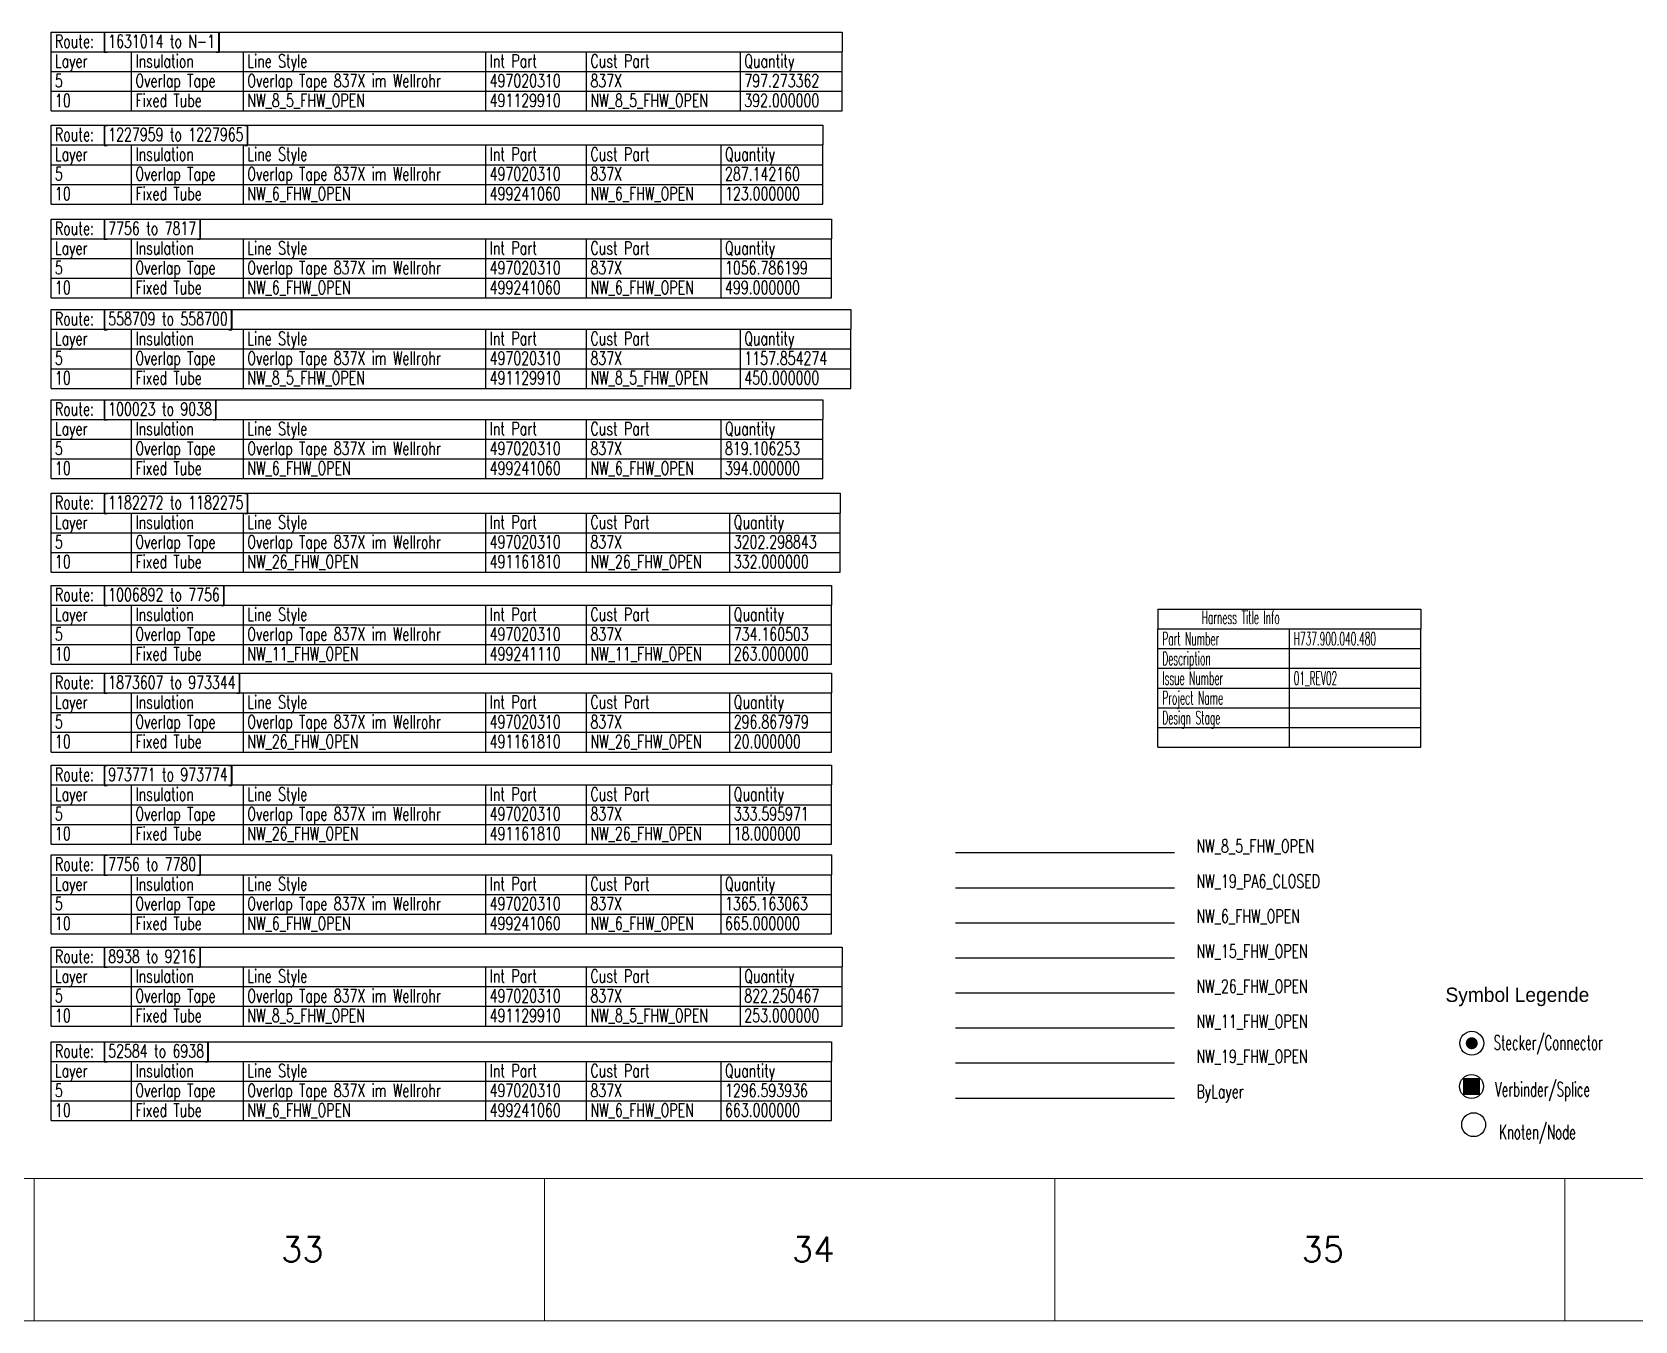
# Model space of a CAD drawing. Header units: millimetres. Extents: x -1 to 4489, y 0 to 1364.
# Drawn here: x 3757.2 to 4122.9, y -0.1 to 294.1 of the extents above; entities that cross this region are included whole.
import ezdxf

# ---------------------------------------------------------------- set-up
doc = ezdxf.new("R2010")
doc.units = ezdxf.units.MM
doc.layers.add('Drawingheader + Standards', color=7, linetype='Continuous')
doc.styles.add('DEFAULT', font='simplex.shx', dxfattribs={"bigfont": 'bigfont'})
doc.styles.add('HS-COMP-DESCRIPTION', font='ROMANS.SHX', dxfattribs={"width": 0.6, "height": 5})
doc.styles.add('HS-INSULATION-LEGEND', font='ROMANS.SHX', dxfattribs={"width": 0.7, "height": 3})
doc.styles.add('HS-TABLE-INSULATION', font='ROMANS.SHX', dxfattribs={"width": 0.7, "height": 3})
doc.styles.add('HS-TABLE-INTERNAL', font='ROMANS.SHX', dxfattribs={"width": 0.5, "height": 3})
doc.linetypes.add('NW_11_FHW_OPEN', pattern='A,0.0001,["=",Standard,S=0.4,R=0,X=0,Y=-0.2],-0.0001,["[]",Standard,S=0.3,R=0,X=-0.05,Y=-0.15],-0.2', length=0.2002)
doc.linetypes.add('NW_15_FHW_OPEN', pattern='A,0.0001,["=",Standard,S=0.4,R=0,X=0,Y=-0.2],-0.0001,["[]",Standard,S=0.3,R=0,X=-0.05,Y=-0.15],-0.2', length=0.2002)
doc.linetypes.add('NW_19_FHW_OPEN', pattern='A,0.0001,["=",Standard,S=0.4,R=0,X=0,Y=-0.2],-0.0001,["[]",Standard,S=0.3,R=0,X=-0.05,Y=-0.15],-0.2', length=0.2002)
doc.linetypes.add('NW_19_PA6_CLOSED', pattern='A,0.0001,["=",Standard,S=0.4,R=0,X=0,Y=-0.2],-0.0001,["[]",Standard,S=0.3,R=0,X=-0.05,Y=-0.15],-0.2', length=0.2002)
doc.linetypes.add('NW_26_FHW_OPEN', pattern='A,0.0001,["=",Standard,S=0.4,R=0,X=0,Y=-0.2],-0.0001,["[]",Standard,S=0.3,R=0,X=-0.05,Y=-0.15],-0.2', length=0.2002)
doc.linetypes.add('NW_6_FHW_OPEN', pattern='A,0.0001,["=",Standard,S=0.4,R=0,X=0,Y=-0.2],-0.0001,["[]",Standard,S=0.3,R=0,X=-0.05,Y=-0.15],-0.2', length=0.2002)
doc.linetypes.add('NW_8_5_FHW_OPEN', pattern='A,0.0001,["=",Standard,S=0.4,R=0,X=0,Y=-0.2],-0.0001,["[]",Standard,S=0.3,R=0,X=-0.05,Y=-0.15],-0.2', length=0.2002)

# ---------------------------------------------------------------- blocks, each defined once
blk = doc.blocks.new('A$C689578E4')
at = {"color": 7, "linetype": 'Continuous'}
for points in [[(4.88, 21.09, 1.25, 1.25, 1), (6.13, 21.09, 1.25, 1.25, 1)], [(4.56, 11.15, 1.77, 1.77, 0), (6.33, 11.15, 1.77, 1.77, 0), (6.33, 12.92, 1.77, 1.77, 0), (4.56, 12.92, 1.77, 1.77, 0)], [(4.56, 12.92, 1.77, 1.77, 0), (6.33, 12.92, 1.77, 1.77, 0), (6.33, 11.15, 1.77, 1.77, 0), (4.56, 11.15, 1.77, 1.77, 0)]]:
    blk.add_lwpolyline(points, format="xyseb", close=True, dxfattribs=at)
for centre in [(5.5, 21.09), (5.45, 12.04), (5.9, 4.04)]:
    blk.add_circle(centre, 2.5, dxfattribs=at)
at = {"color": 42, "linetype": 'Continuous', "style": 'HS-COMP-DESCRIPTION', "width": 0.6}
for s, p in [('Stecker/Connector', (10.08, 19.73)), ('Verbinder/Splice', (10.37, 9.93)), ('Knoten/Node', (11.23, 1))]:
    blk.add_text(s, height=3, dxfattribs=at).set_placement(p)
at = {"insert": (0, 32.74), "char_height": 3, "width": 67.2151, "attachment_point": 1}
blk.add_mtext('{\\C1;Symbol Legende}', dxfattribs=at)
blk = doc.blocks.new('Rahmen')
at = {"layer": 'Drawingheader + Standards', "color": 0, "linetype": 'Continuous', "lineweight": 0}
for p, q in [((-7353.97, -586.95), (-2930.18, -586.95)), ((-3628.68, -586.95), (-3628.68, -619.37)), ((-3512.26, -586.95), (-3512.26, -619.37)), ((-3395.84, -586.95), (-3395.84, -619.37)), ((-3279.43, -586.95), (-3279.43, -619.37)), ((-7386.39, -619.37), (-2897.74, -619.43))]:
    blk.add_line(p, q, dxfattribs=at)
at = {"layer": 'Drawingheader + Standards', "color": 0, "linetype": 'Continuous', "lineweight": 0, "style": 'DEFAULT'}
for s, p in [('33', (-3572.36, -605.93)), ('34', (-3455.81, -605.93)), ('35', (-3339.53, -605.93))]:
    blk.add_text(s, height=5.674, dxfattribs=at).set_placement(p)

msp = doc.modelspace()

# ---------------------------------------------------------------- linework, layer by layer
at = {"color": 7, "linetype": 'Continuous'}
for points in [[(3761.55, 289.58), (3761.55, 294.08)], [(3761.55, 294.08), (3942.04, 294.08)], [(3942.04, 294.08), (3942.04, 289.58)], [(3761.55, 289.58), (3942.04, 289.58)], [(3761.55, 276.08), (3761.55, 289.58)], [(3761.55, 276.08), (3761.55, 289.58)], [(3761.55, 289.58), (3942.04, 289.58)], [(3779.92, 276.08), (3779.92, 289.58)], [(3805.44, 276.08), (3805.44, 289.58)], [(3860.74, 276.08), (3860.74, 289.58)], [(3883.73, 276.08), (3883.73, 289.58)], [(3918.83, 276.08), (3918.83, 289.58)], [(3942.04, 276.08), (3942.04, 289.58)], [(3942.04, 276.08), (3942.04, 289.58)], [(3761.55, 285.08), (3942.04, 285.08)], [(3761.55, 280.58), (3942.04, 280.58)], [(3761.55, 276.08), (3942.04, 276.08)], [(3761.55, 276.08), (3942.04, 276.08)], [(3761.55, 268.31), (3761.55, 272.81)], [(3761.55, 272.81), (3937.64, 272.81)], [(3937.64, 272.81), (3937.64, 268.31)], [(3761.55, 268.31), (3937.64, 268.31)], [(3761.55, 254.81), (3761.55, 268.31)], [(3761.55, 254.81), (3761.55, 268.31)], [(3761.55, 268.31), (3937.64, 268.31)], [(3779.92, 254.81), (3779.92, 268.31)], [(3805.44, 254.81), (3805.44, 268.31)], [(3860.74, 254.81), (3860.74, 268.31)], [(3883.73, 254.81), (3883.73, 268.31)], [(3914.43, 254.81), (3914.43, 268.31)], [(3937.64, 254.81), (3937.64, 268.31)], [(3937.64, 254.81), (3937.64, 268.31)], [(3761.55, 263.81), (3937.64, 263.81)], [(3761.55, 259.31), (3937.64, 259.31)], [(3761.55, 254.81), (3937.64, 254.81)], [(3761.55, 254.81), (3937.64, 254.81)], [(3761.55, 246.9), (3761.55, 251.4)], [(3761.55, 251.4), (3939.63, 251.4)], [(3939.63, 251.4), (3939.63, 246.9)], [(3761.55, 246.9), (3939.63, 246.9)], [(3761.55, 233.4), (3761.55, 246.9)], [(3761.55, 233.4), (3761.55, 246.9)], [(3761.55, 246.9), (3939.63, 246.9)], [(3779.92, 233.4), (3779.92, 246.9)], [(3805.44, 233.4), (3805.44, 246.9)], [(3860.74, 233.4), (3860.74, 246.9)], [(3883.73, 233.4), (3883.73, 246.9)], [(3914.43, 233.4), (3914.43, 246.9)], [(3939.63, 233.4), (3939.63, 246.9)], [(3939.63, 233.4), (3939.63, 246.9)], [(3761.55, 242.4), (3939.63, 242.4)], [(3761.55, 237.9), (3939.63, 237.9)], [(3761.55, 233.4), (3939.63, 233.4)], [(3761.55, 233.4), (3939.63, 233.4)], [(3761.55, 226.26), (3761.55, 230.76)], [(3761.55, 230.76), (3944.03, 230.76)], [(3944.03, 230.76), (3944.03, 226.26)], [(3761.55, 226.26), (3944.03, 226.26)], [(3761.55, 212.76), (3761.55, 226.26)], [(3761.55, 212.76), (3761.55, 226.26)], [(3761.55, 226.26), (3944.03, 226.26)], [(3779.92, 212.76), (3779.92, 226.26)], [(3805.44, 212.76), (3805.44, 226.26)], [(3860.74, 212.76), (3860.74, 226.26)], [(3883.73, 212.76), (3883.73, 226.26)], [(3918.83, 212.76), (3918.83, 226.26)], [(3944.03, 212.76), (3944.03, 226.26)], [(3944.03, 212.76), (3944.03, 226.26)], [(3761.55, 221.76), (3944.03, 221.76)], [(3761.55, 217.26), (3944.03, 217.26)], [(3761.55, 212.76), (3944.03, 212.76)], [(3761.55, 212.76), (3944.03, 212.76)], [(3761.55, 205.67), (3761.55, 210.17)], [(3761.55, 210.17), (3937.64, 210.17)], [(3937.64, 210.17), (3937.64, 205.67)], [(3761.55, 205.67), (3937.64, 205.67)], [(3761.55, 192.17), (3761.55, 205.67)], [(3761.55, 192.17), (3761.55, 205.67)], [(3761.55, 205.67), (3937.64, 205.67)], [(3779.92, 192.17), (3779.92, 205.67)], [(3805.44, 192.17), (3805.44, 205.67)], [(3860.74, 192.17), (3860.74, 205.67)], [(3883.73, 192.17), (3883.73, 205.67)], [(3914.43, 192.17), (3914.43, 205.67)], [(3937.64, 192.17), (3937.64, 205.67)], [(3937.64, 192.17), (3937.64, 205.67)], [(3761.55, 201.17), (3937.64, 201.17)], [(3761.55, 196.67), (3937.64, 196.67)], [(3761.55, 192.17), (3937.64, 192.17)], [(3761.55, 192.17), (3937.64, 192.17)], [(3761.55, 184.32), (3761.55, 188.82)], [(3761.55, 188.82), (3941.63, 188.82)], [(3941.63, 188.82), (3941.63, 184.32)], [(3761.55, 184.32), (3941.63, 184.32)], [(3761.55, 170.82), (3761.55, 184.32)], [(3761.55, 170.82), (3761.55, 184.32)], [(3761.55, 184.32), (3941.63, 184.32)], [(3779.92, 170.82), (3779.92, 184.32)], [(3805.44, 170.82), (3805.44, 184.32)], [(3860.74, 170.82), (3860.74, 184.32)], [(3883.73, 170.82), (3883.73, 184.32)], [(3916.43, 170.82), (3916.43, 184.32)], [(3941.63, 170.82), (3941.63, 184.32)], [(3941.63, 170.82), (3941.63, 184.32)], [(3761.55, 179.82), (3941.63, 179.82)], [(3761.55, 175.32), (3941.63, 175.32)], [(3761.55, 170.82), (3941.63, 170.82)], [(3761.55, 170.82), (3941.63, 170.82)], [(3761.55, 163.29), (3761.55, 167.79)], [(3761.55, 167.79), (3939.64, 167.79)], [(3939.64, 167.79), (3939.64, 163.29)], [(3761.55, 163.29), (3939.64, 163.29)], [(3761.55, 149.79), (3761.55, 163.29)], [(3761.55, 149.79), (3761.55, 163.29)], [(3761.55, 163.29), (3939.64, 163.29)], [(3779.92, 149.79), (3779.92, 163.29)], [(3805.44, 149.79), (3805.44, 163.29)], [(3860.74, 149.79), (3860.74, 163.29)], [(3883.73, 149.79), (3883.73, 163.29)], [(3916.43, 149.79), (3916.43, 163.29)], [(3939.64, 149.79), (3939.64, 163.29)], [(3939.64, 149.79), (3939.64, 163.29)], [(4014.1, 162.38), (4074.1, 162.38)], [(4014.1, 162.38), (4014.1, 157.88)], [(4074.1, 162.38), (4074.1, 157.88)], [(3761.55, 158.79), (3939.64, 158.79)], [(4014.1, 130.88), (4014.1, 157.88)], [(4014.1, 157.88), (4074.1, 157.88)], [(4044.1, 130.88), (4044.1, 157.88)], [(4074.1, 130.88), (4074.1, 157.88)], [(3761.55, 154.29), (3939.64, 154.29)], [(4014.1, 153.38), (4074.1, 153.38)], [(3761.55, 149.79), (3939.64, 149.79)], [(3761.55, 149.79), (3939.64, 149.79)], [(3761.55, 143.28), (3761.55, 147.78)], [(3761.55, 147.78), (3939.64, 147.78)], [(3939.64, 147.78), (3939.64, 143.28)], [(4014.1, 148.88), (4074.1, 148.88)], [(3761.55, 143.28), (3939.64, 143.28)], [(3761.55, 129.78), (3761.55, 143.28)], [(3761.55, 129.78), (3761.55, 143.28)], [(3761.55, 143.28), (3939.64, 143.28)], [(3779.92, 129.78), (3779.92, 143.28)], [(3805.44, 129.78), (3805.44, 143.28)], [(3860.74, 129.78), (3860.74, 143.28)], [(3883.73, 129.78), (3883.73, 143.28)], [(3916.43, 129.78), (3916.43, 143.28)], [(3939.64, 129.78), (3939.64, 143.28)], [(3939.64, 129.78), (3939.64, 143.28)], [(4014.1, 144.38), (4074.1, 144.38)], [(4014.1, 139.88), (4074.1, 139.88)], [(3761.55, 138.78), (3939.64, 138.78)], [(4014.1, 135.38), (4074.1, 135.38)], [(3761.55, 134.28), (3939.64, 134.28)], [(3761.55, 129.78), (3939.64, 129.78)], [(3761.55, 129.78), (3939.64, 129.78)], [(4014.1, 130.88), (4074.1, 130.88)], [(3761.55, 122.26), (3761.55, 126.76)], [(3761.55, 126.76), (3939.64, 126.76)], [(3939.64, 126.76), (3939.64, 122.26)], [(3761.55, 122.26), (3939.64, 122.26)], [(3761.55, 108.76), (3761.55, 122.26)], [(3761.55, 108.76), (3761.55, 122.26)], [(3761.55, 122.26), (3939.64, 122.26)], [(3779.92, 108.76), (3779.92, 122.26)], [(3805.44, 108.76), (3805.44, 122.26)], [(3860.74, 108.76), (3860.74, 122.26)], [(3883.73, 108.76), (3883.73, 122.26)], [(3916.43, 108.76), (3916.43, 122.26)], [(3939.64, 108.76), (3939.64, 122.26)], [(3939.64, 108.76), (3939.64, 122.26)], [(3761.55, 117.76), (3939.64, 117.76)], [(3761.55, 113.26), (3939.64, 113.26)], [(3761.55, 108.76), (3939.64, 108.76)], [(3761.55, 108.76), (3939.64, 108.76)], [(3761.55, 101.78), (3761.55, 106.28)], [(3761.55, 106.28), (3939.63, 106.28)], [(3939.63, 106.28), (3939.63, 101.78)], [(3761.55, 101.78), (3939.63, 101.78)], [(3761.55, 88.28), (3761.55, 101.78)], [(3761.55, 88.28), (3761.55, 101.78)], [(3761.55, 101.78), (3939.63, 101.78)], [(3779.92, 88.28), (3779.92, 101.78)], [(3805.44, 88.28), (3805.44, 101.78)], [(3860.74, 88.28), (3860.74, 101.78)], [(3883.73, 88.28), (3883.73, 101.78)], [(3914.43, 88.28), (3914.43, 101.78)], [(3939.63, 88.28), (3939.63, 101.78)], [(3939.63, 88.28), (3939.63, 101.78)], [(3761.55, 97.28), (3939.63, 97.28)], [(3761.55, 92.78), (3939.63, 92.78)], [(3761.55, 88.28), (3939.63, 88.28)], [(3761.55, 88.28), (3939.63, 88.28)], [(3761.55, 80.75), (3761.55, 85.25)], [(3761.55, 85.25), (3942.04, 85.25)], [(3942.04, 85.25), (3942.04, 80.75)], [(3761.55, 80.75), (3942.04, 80.75)], [(3761.55, 67.25), (3761.55, 80.75)], [(3761.55, 67.25), (3761.55, 80.75)], [(3761.55, 80.75), (3942.04, 80.75)], [(3779.92, 67.25), (3779.92, 80.75)], [(3805.44, 67.25), (3805.44, 80.75)], [(3860.74, 67.25), (3860.74, 80.75)], [(3883.73, 67.25), (3883.73, 80.75)], [(3918.83, 67.25), (3918.83, 80.75)], [(3942.04, 67.25), (3942.04, 80.75)], [(3942.04, 67.25), (3942.04, 80.75)], [(3761.55, 76.25), (3942.04, 76.25)], [(3761.55, 71.75), (3942.04, 71.75)], [(3761.55, 67.25), (3942.04, 67.25)], [(3761.55, 67.25), (3942.04, 67.25)], [(3761.55, 59.15), (3761.55, 63.65)], [(3761.55, 63.65), (3939.63, 63.65)], [(3939.63, 63.65), (3939.63, 59.15)], [(3761.55, 59.15), (3939.63, 59.15)], [(3761.55, 45.65), (3761.55, 59.15)], [(3761.55, 45.65), (3761.55, 59.15)], [(3761.55, 59.15), (3939.63, 59.15)], [(3779.92, 45.65), (3779.92, 59.15)], [(3805.44, 45.65), (3805.44, 59.15)], [(3860.74, 45.65), (3860.74, 59.15)], [(3883.73, 45.65), (3883.73, 59.15)], [(3914.43, 45.65), (3914.43, 59.15)], [(3939.63, 45.65), (3939.63, 59.15)], [(3939.63, 45.65), (3939.63, 59.15)], [(3761.55, 54.65), (3939.63, 54.65)], [(3761.55, 50.15), (3939.63, 50.15)], [(3761.55, 45.65), (3939.63, 45.65)], [(3761.55, 45.65), (3939.63, 45.65)]]:
    msp.add_lwpolyline(points, dxfattribs=at)
at = {"color": 7, "linetype": 'NW_8_5_FHW_OPEN', "ltscale": 8}
msp.add_lwpolyline([(3967.91, 106.82), (4017.91, 106.82)], dxfattribs=at)
at = {"color": 7, "linetype": 'NW_19_PA6_CLOSED', "ltscale": 8}
msp.add_lwpolyline([(3967.91, 98.82), (4017.91, 98.82)], dxfattribs=at)
at = {"color": 7, "linetype": 'NW_6_FHW_OPEN', "ltscale": 8}
msp.add_lwpolyline([(3967.91, 90.82), (4017.91, 90.82)], dxfattribs=at)
at = {"color": 7, "linetype": 'NW_15_FHW_OPEN', "ltscale": 8}
msp.add_lwpolyline([(3967.91, 82.82), (4017.91, 82.82)], dxfattribs=at)
at = {"color": 7, "linetype": 'NW_26_FHW_OPEN', "ltscale": 8}
msp.add_lwpolyline([(3967.91, 74.82), (4017.91, 74.82)], dxfattribs=at)
at = {"color": 7, "linetype": 'NW_11_FHW_OPEN', "ltscale": 8}
msp.add_lwpolyline([(3967.91, 66.82), (4017.91, 66.82)], dxfattribs=at)
at = {"color": 7, "linetype": 'NW_19_FHW_OPEN', "ltscale": 8}
msp.add_lwpolyline([(3967.91, 58.82), (4017.91, 58.82)], dxfattribs=at)
at = {"color": 7, "ltscale": 8}
msp.add_lwpolyline([(3967.91, 50.82), (4017.91, 50.82)], dxfattribs=at)

# ---------------------------------------------------------------- block references
msp.add_blockref('Rahmen', (7386.39, 619.37))
at = {"layer": 'Drawingheader + Standards', "xscale": 1.090000000000146, "yscale": 1.090000000000146, "zscale": 1.09}
msp.add_blockref('A$C689578E4', (4079.71, 40.33), dxfattribs=at)

# ---------------------------------------------------------------- texts
at = {"color": 7, "linetype": 'Continuous', "style": 'HS-TABLE-INSULATION', "width": 0.7}
for p in [(3762.45, 290.48), (3762.45, 269.21), (3762.45, 247.8), (3762.45, 227.16), (3762.45, 206.57), (3762.45, 185.22), (3762.45, 164.19), (3762.45, 144.18), (3762.45, 123.16), (3762.45, 102.68), (3762.45, 81.65), (3762.45, 60.05)]:
    msp.add_text('Route:', height=3, dxfattribs=at).set_placement(p)
at = {"color": 92, "linetype": 'Continuous'}
for s, style, width, p in [('[1631014 to N-1]', 'HS-TABLE-INSULATION', 0.7, (3773.34, 290.48)), ('5 ', 'HS-TABLE-INSULATION', 0.7, (3762.45, 281.48)), ('Overlap Tape ', 'HS-TABLE-INSULATION', 0.7, (3780.82, 281.48)), ('Overlap Tape 837X im Wellrohr ', 'HS-TABLE-INSULATION', 0.7, (3806.34, 281.48)), ('497020310 ', 'HS-TABLE-INSULATION', 0.7, (3861.64, 281.48)), ('837X ', 'HS-TABLE-INSULATION', 0.7, (3884.63, 281.48)), ('797.273362 ', 'HS-TABLE-INSULATION', 0.7, (3919.73, 281.48)), ('10 ', 'HS-TABLE-INSULATION', 0.7, (3762.45, 276.98)), ('Fixed Tube ', 'HS-TABLE-INSULATION', 0.7, (3780.82, 276.98)), ('NW_8_5_FHW_OPEN ', 'HS-TABLE-INSULATION', 0.7, (3806.34, 276.98)), ('491129910 ', 'HS-TABLE-INSULATION', 0.7, (3861.64, 276.98)), ('NW_8_5_FHW_OPEN ', 'HS-TABLE-INSULATION', 0.7, (3884.63, 276.98)), ('392.000000 ', 'HS-TABLE-INSULATION', 0.7, (3919.73, 276.98)), ('[1227959 to 1227965]', 'HS-TABLE-INSULATION', 0.7, (3773.34, 269.21)), ('Overlap Tape 837X im Wellrohr ', 'HS-TABLE-INSULATION', 0.7, (3806.34, 260.21)), ('5 ', 'HS-TABLE-INSULATION', 0.7, (3762.45, 260.21)), ('Overlap Tape ', 'HS-TABLE-INSULATION', 0.7, (3780.82, 260.21)), ('497020310 ', 'HS-TABLE-INSULATION', 0.7, (3861.64, 260.21)), ('837X ', 'HS-TABLE-INSULATION', 0.7, (3884.63, 260.21)), ('287.142160 ', 'HS-TABLE-INSULATION', 0.7, (3915.33, 260.21)), ('10 ', 'HS-TABLE-INSULATION', 0.7, (3762.45, 255.71)), ('Fixed Tube ', 'HS-TABLE-INSULATION', 0.7, (3780.82, 255.71)), ('NW_6_FHW_OPEN ', 'HS-TABLE-INSULATION', 0.7, (3806.34, 255.71)), ('499241060 ', 'HS-TABLE-INSULATION', 0.7, (3861.64, 255.71)), ('NW_6_FHW_OPEN ', 'HS-TABLE-INSULATION', 0.7, (3884.63, 255.71)), ('123.000000 ', 'HS-TABLE-INSULATION', 0.7, (3915.33, 255.71)), ('[7756 to 7817]', 'HS-TABLE-INSULATION', 0.7, (3773.34, 247.8)), ('5 ', 'HS-TABLE-INSULATION', 0.7, (3762.45, 238.8)), ('Overlap Tape ', 'HS-TABLE-INSULATION', 0.7, (3780.82, 238.8)), ('Overlap Tape 837X im Wellrohr ', 'HS-TABLE-INSULATION', 0.7, (3806.34, 238.8)), ('497020310 ', 'HS-TABLE-INSULATION', 0.7, (3861.64, 238.8)), ('837X ', 'HS-TABLE-INSULATION', 0.7, (3884.63, 238.8)), ('1056.786199 ', 'HS-TABLE-INSULATION', 0.7, (3915.33, 238.8)), ('10 ', 'HS-TABLE-INSULATION', 0.7, (3762.45, 234.3)), ('Fixed Tube ', 'HS-TABLE-INSULATION', 0.7, (3780.82, 234.3)), ('NW_6_FHW_OPEN ', 'HS-TABLE-INSULATION', 0.7, (3806.34, 234.3)), ('499241060 ', 'HS-TABLE-INSULATION', 0.7, (3861.64, 234.3)), ('NW_6_FHW_OPEN ', 'HS-TABLE-INSULATION', 0.7, (3884.63, 234.3)), ('499.000000 ', 'HS-TABLE-INSULATION', 0.7, (3915.33, 234.3)), ('[558709 to 558700]', 'HS-TABLE-INSULATION', 0.7, (3773.34, 227.16)), ('5 ', 'HS-TABLE-INSULATION', 0.7, (3762.45, 218.16)), ('Overlap Tape ', 'HS-TABLE-INSULATION', 0.7, (3780.82, 218.16)), ('Overlap Tape 837X im Wellrohr ', 'HS-TABLE-INSULATION', 0.7, (3806.34, 218.16)), ('497020310 ', 'HS-TABLE-INSULATION', 0.7, (3861.64, 218.16)), ('837X ', 'HS-TABLE-INSULATION', 0.7, (3884.63, 218.16)), ('1157.854274 ', 'HS-TABLE-INSULATION', 0.7, (3919.73, 218.16)), ('10 ', 'HS-TABLE-INSULATION', 0.7, (3762.45, 213.66)), ('Fixed Tube ', 'HS-TABLE-INSULATION', 0.7, (3780.82, 213.66)), ('NW_8_5_FHW_OPEN ', 'HS-TABLE-INSULATION', 0.7, (3806.34, 213.66)), ('491129910 ', 'HS-TABLE-INSULATION', 0.7, (3861.64, 213.66)), ('NW_8_5_FHW_OPEN ', 'HS-TABLE-INSULATION', 0.7, (3884.63, 213.66)), ('450.000000 ', 'HS-TABLE-INSULATION', 0.7, (3919.73, 213.66)), ('[100023 to 9038]', 'HS-TABLE-INSULATION', 0.7, (3773.34, 206.57)), ('5 ', 'HS-TABLE-INSULATION', 0.7, (3762.45, 197.57)), ('Overlap Tape ', 'HS-TABLE-INSULATION', 0.7, (3780.82, 197.57)), ('Overlap Tape 837X im Wellrohr ', 'HS-TABLE-INSULATION', 0.7, (3806.34, 197.57)), ('497020310 ', 'HS-TABLE-INSULATION', 0.7, (3861.64, 197.57)), ('837X ', 'HS-TABLE-INSULATION', 0.7, (3884.63, 197.57)), ('819.106253 ', 'HS-TABLE-INSULATION', 0.7, (3915.33, 197.57)), ('10 ', 'HS-TABLE-INSULATION', 0.7, (3762.45, 193.07)), ('Fixed Tube ', 'HS-TABLE-INSULATION', 0.7, (3780.82, 193.07)), ('NW_6_FHW_OPEN ', 'HS-TABLE-INSULATION', 0.7, (3806.34, 193.07)), ('499241060 ', 'HS-TABLE-INSULATION', 0.7, (3861.64, 193.07)), ('NW_6_FHW_OPEN ', 'HS-TABLE-INSULATION', 0.7, (3884.63, 193.07)), ('394.000000 ', 'HS-TABLE-INSULATION', 0.7, (3915.33, 193.07)), ('[1182272 to 1182275]', 'HS-TABLE-INSULATION', 0.7, (3773.34, 185.22)), ('5 ', 'HS-TABLE-INSULATION', 0.7, (3762.45, 176.22)), ('Overlap Tape ', 'HS-TABLE-INSULATION', 0.7, (3780.82, 176.22)), ('Overlap Tape 837X im Wellrohr ', 'HS-TABLE-INSULATION', 0.7, (3806.34, 176.22)), ('497020310 ', 'HS-TABLE-INSULATION', 0.7, (3861.64, 176.22)), ('837X ', 'HS-TABLE-INSULATION', 0.7, (3884.63, 176.22)), ('3202.298843 ', 'HS-TABLE-INSULATION', 0.7, (3917.33, 176.22)), ('10 ', 'HS-TABLE-INSULATION', 0.7, (3762.45, 171.72)), ('Fixed Tube ', 'HS-TABLE-INSULATION', 0.7, (3780.82, 171.72)), ('NW_26_FHW_OPEN ', 'HS-TABLE-INSULATION', 0.7, (3806.34, 171.72)), ('491161810 ', 'HS-TABLE-INSULATION', 0.7, (3861.64, 171.72)), ('NW_26_FHW_OPEN ', 'HS-TABLE-INSULATION', 0.7, (3884.63, 171.72)), ('332.000000 ', 'HS-TABLE-INSULATION', 0.7, (3917.33, 171.72)), ('[1006892 to 7756]', 'HS-TABLE-INSULATION', 0.7, (3773.34, 164.19)), ('5 ', 'HS-TABLE-INSULATION', 0.7, (3762.45, 155.19)), ('Overlap Tape ', 'HS-TABLE-INSULATION', 0.7, (3780.82, 155.19)), ('Overlap Tape 837X im Wellrohr ', 'HS-TABLE-INSULATION', 0.7, (3806.34, 155.19)), ('497020310 ', 'HS-TABLE-INSULATION', 0.7, (3861.64, 155.19)), ('837X ', 'HS-TABLE-INSULATION', 0.7, (3884.63, 155.19)), ('734.160503 ', 'HS-TABLE-INSULATION', 0.7, (3917.33, 155.19)), ('10 ', 'HS-TABLE-INSULATION', 0.7, (3762.45, 150.69)), ('Fixed Tube ', 'HS-TABLE-INSULATION', 0.7, (3780.82, 150.69)), ('NW_11_FHW_OPEN ', 'HS-TABLE-INSULATION', 0.7, (3806.34, 150.69)), ('499241110 ', 'HS-TABLE-INSULATION', 0.7, (3861.64, 150.69)), ('NW_11_FHW_OPEN ', 'HS-TABLE-INSULATION', 0.7, (3884.63, 150.69)), ('263.000000 ', 'HS-TABLE-INSULATION', 0.7, (3917.33, 150.69)), ('H737.900.040.480', 'HS-TABLE-INTERNAL', 0.5, (4045.1, 154.13)), ('[1873607 to 973344]', 'HS-TABLE-INSULATION', 0.7, (3773.34, 144.18)), ('01_REV02', 'HS-TABLE-INTERNAL', 0.5, (4045.1, 145.13)), ('5 ', 'HS-TABLE-INSULATION', 0.7, (3762.45, 135.18)), ('Overlap Tape ', 'HS-TABLE-INSULATION', 0.7, (3780.82, 135.18)), ('Overlap Tape 837X im Wellrohr ', 'HS-TABLE-INSULATION', 0.7, (3806.34, 135.18)), ('497020310 ', 'HS-TABLE-INSULATION', 0.7, (3861.64, 135.18)), ('837X ', 'HS-TABLE-INSULATION', 0.7, (3884.63, 135.18)), ('296.867979 ', 'HS-TABLE-INSULATION', 0.7, (3917.33, 135.18)), ('10 ', 'HS-TABLE-INSULATION', 0.7, (3762.45, 130.68)), ('Fixed Tube ', 'HS-TABLE-INSULATION', 0.7, (3780.82, 130.68)), ('NW_26_FHW_OPEN ', 'HS-TABLE-INSULATION', 0.7, (3806.34, 130.68)), ('491161810 ', 'HS-TABLE-INSULATION', 0.7, (3861.64, 130.68)), ('NW_26_FHW_OPEN ', 'HS-TABLE-INSULATION', 0.7, (3884.63, 130.68)), ('20.000000 ', 'HS-TABLE-INSULATION', 0.7, (3917.33, 130.68)), ('[973771 to 973774]', 'HS-TABLE-INSULATION', 0.7, (3773.34, 123.16)), ('5 ', 'HS-TABLE-INSULATION', 0.7, (3762.45, 114.16)), ('Overlap Tape ', 'HS-TABLE-INSULATION', 0.7, (3780.82, 114.16)), ('Overlap Tape 837X im Wellrohr ', 'HS-TABLE-INSULATION', 0.7, (3806.34, 114.16)), ('497020310 ', 'HS-TABLE-INSULATION', 0.7, (3861.64, 114.16)), ('837X ', 'HS-TABLE-INSULATION', 0.7, (3884.63, 114.16)), ('333.595971 ', 'HS-TABLE-INSULATION', 0.7, (3917.33, 114.16)), ('10 ', 'HS-TABLE-INSULATION', 0.7, (3762.45, 109.66)), ('Fixed Tube ', 'HS-TABLE-INSULATION', 0.7, (3780.82, 109.66)), ('NW_26_FHW_OPEN ', 'HS-TABLE-INSULATION', 0.7, (3806.34, 109.66)), ('491161810 ', 'HS-TABLE-INSULATION', 0.7, (3861.64, 109.66)), ('NW_26_FHW_OPEN ', 'HS-TABLE-INSULATION', 0.7, (3884.63, 109.66)), ('18.000000 ', 'HS-TABLE-INSULATION', 0.7, (3917.33, 109.66)), ('[7756 to 7780]', 'HS-TABLE-INSULATION', 0.7, (3773.34, 102.68)), ('5 ', 'HS-TABLE-INSULATION', 0.7, (3762.45, 93.68)), ('Overlap Tape ', 'HS-TABLE-INSULATION', 0.7, (3780.82, 93.68)), ('Overlap Tape 837X im Wellrohr ', 'HS-TABLE-INSULATION', 0.7, (3806.34, 93.68)), ('497020310 ', 'HS-TABLE-INSULATION', 0.7, (3861.64, 93.68)), ('837X ', 'HS-TABLE-INSULATION', 0.7, (3884.63, 93.68)), ('1365.163063 ', 'HS-TABLE-INSULATION', 0.7, (3915.33, 93.68)), ('10 ', 'HS-TABLE-INSULATION', 0.7, (3762.45, 89.18)), ('Fixed Tube ', 'HS-TABLE-INSULATION', 0.7, (3780.82, 89.18)), ('NW_6_FHW_OPEN ', 'HS-TABLE-INSULATION', 0.7, (3806.34, 89.18)), ('499241060 ', 'HS-TABLE-INSULATION', 0.7, (3861.64, 89.18)), ('NW_6_FHW_OPEN ', 'HS-TABLE-INSULATION', 0.7, (3884.63, 89.18)), ('665.000000 ', 'HS-TABLE-INSULATION', 0.7, (3915.33, 89.18)), ('[8938 to 9216]', 'HS-TABLE-INSULATION', 0.7, (3773.34, 81.65)), ('5 ', 'HS-TABLE-INSULATION', 0.7, (3762.45, 72.65)), ('Overlap Tape ', 'HS-TABLE-INSULATION', 0.7, (3780.82, 72.65)), ('Overlap Tape 837X im Wellrohr ', 'HS-TABLE-INSULATION', 0.7, (3806.34, 72.65)), ('497020310 ', 'HS-TABLE-INSULATION', 0.7, (3861.64, 72.65)), ('837X ', 'HS-TABLE-INSULATION', 0.7, (3884.63, 72.65)), ('822.250467 ', 'HS-TABLE-INSULATION', 0.7, (3919.73, 72.65)), ('10 ', 'HS-TABLE-INSULATION', 0.7, (3762.45, 68.15)), ('Fixed Tube ', 'HS-TABLE-INSULATION', 0.7, (3780.82, 68.15)), ('NW_8_5_FHW_OPEN ', 'HS-TABLE-INSULATION', 0.7, (3806.34, 68.15)), ('491129910 ', 'HS-TABLE-INSULATION', 0.7, (3861.64, 68.15)), ('NW_8_5_FHW_OPEN ', 'HS-TABLE-INSULATION', 0.7, (3884.63, 68.15)), ('253.000000 ', 'HS-TABLE-INSULATION', 0.7, (3919.73, 68.15)), ('[52584 to 6938]', 'HS-TABLE-INSULATION', 0.7, (3773.34, 60.05)), ('5 ', 'HS-TABLE-INSULATION', 0.7, (3762.45, 51.05)), ('Overlap Tape ', 'HS-TABLE-INSULATION', 0.7, (3780.82, 51.05)), ('Overlap Tape 837X im Wellrohr ', 'HS-TABLE-INSULATION', 0.7, (3806.34, 51.05)), ('497020310 ', 'HS-TABLE-INSULATION', 0.7, (3861.64, 51.05)), ('837X ', 'HS-TABLE-INSULATION', 0.7, (3884.63, 51.05)), ('1296.593936 ', 'HS-TABLE-INSULATION', 0.7, (3915.33, 51.05)), ('10 ', 'HS-TABLE-INSULATION', 0.7, (3762.45, 46.55)), ('Fixed Tube ', 'HS-TABLE-INSULATION', 0.7, (3780.82, 46.55)), ('NW_6_FHW_OPEN ', 'HS-TABLE-INSULATION', 0.7, (3806.34, 46.55)), ('499241060 ', 'HS-TABLE-INSULATION', 0.7, (3861.64, 46.55)), ('NW_6_FHW_OPEN ', 'HS-TABLE-INSULATION', 0.7, (3884.63, 46.55)), ('663.000000 ', 'HS-TABLE-INSULATION', 0.7, (3915.33, 46.55))]:
    msp.add_text(s, height=3, dxfattribs=dict(at, style=style, width=width)).set_placement(p)
at = {"color": 1, "linetype": 'Continuous'}
for s, style, width, p in [('Layer', 'HS-TABLE-INSULATION', 0.7, (3762.45, 285.98)), ('Insulation', 'HS-TABLE-INSULATION', 0.7, (3780.82, 285.98)), ('Line Style', 'HS-TABLE-INSULATION', 0.7, (3806.34, 285.98)), ('Int Part', 'HS-TABLE-INSULATION', 0.7, (3861.64, 285.98)), ('Cust Part', 'HS-TABLE-INSULATION', 0.7, (3884.63, 285.98)), ('Quantity', 'HS-TABLE-INSULATION', 0.7, (3919.73, 285.98)), ('Layer', 'HS-TABLE-INSULATION', 0.7, (3762.45, 264.71)), ('Insulation', 'HS-TABLE-INSULATION', 0.7, (3780.82, 264.71)), ('Line Style', 'HS-TABLE-INSULATION', 0.7, (3806.34, 264.71)), ('Int Part', 'HS-TABLE-INSULATION', 0.7, (3861.64, 264.71)), ('Cust Part', 'HS-TABLE-INSULATION', 0.7, (3884.63, 264.71)), ('Quantity', 'HS-TABLE-INSULATION', 0.7, (3915.33, 264.71)), ('Layer', 'HS-TABLE-INSULATION', 0.7, (3762.45, 243.3)), ('Insulation', 'HS-TABLE-INSULATION', 0.7, (3780.82, 243.3)), ('Line Style', 'HS-TABLE-INSULATION', 0.7, (3806.34, 243.3)), ('Int Part', 'HS-TABLE-INSULATION', 0.7, (3861.64, 243.3)), ('Cust Part', 'HS-TABLE-INSULATION', 0.7, (3884.63, 243.3)), ('Quantity', 'HS-TABLE-INSULATION', 0.7, (3915.33, 243.3)), ('Layer', 'HS-TABLE-INSULATION', 0.7, (3762.45, 222.66)), ('Insulation', 'HS-TABLE-INSULATION', 0.7, (3780.82, 222.66)), ('Line Style', 'HS-TABLE-INSULATION', 0.7, (3806.34, 222.66)), ('Int Part', 'HS-TABLE-INSULATION', 0.7, (3861.64, 222.66)), ('Cust Part', 'HS-TABLE-INSULATION', 0.7, (3884.63, 222.66)), ('Quantity', 'HS-TABLE-INSULATION', 0.7, (3919.73, 222.66)), ('Layer', 'HS-TABLE-INSULATION', 0.7, (3762.45, 202.07)), ('Insulation', 'HS-TABLE-INSULATION', 0.7, (3780.82, 202.07)), ('Line Style', 'HS-TABLE-INSULATION', 0.7, (3806.34, 202.07)), ('Int Part', 'HS-TABLE-INSULATION', 0.7, (3861.64, 202.07)), ('Cust Part', 'HS-TABLE-INSULATION', 0.7, (3884.63, 202.07)), ('Quantity', 'HS-TABLE-INSULATION', 0.7, (3915.33, 202.07)), ('Layer', 'HS-TABLE-INSULATION', 0.7, (3762.45, 180.72)), ('Insulation', 'HS-TABLE-INSULATION', 0.7, (3780.82, 180.72)), ('Line Style', 'HS-TABLE-INSULATION', 0.7, (3806.34, 180.72)), ('Int Part', 'HS-TABLE-INSULATION', 0.7, (3861.64, 180.72)), ('Cust Part', 'HS-TABLE-INSULATION', 0.7, (3884.63, 180.72)), ('Quantity', 'HS-TABLE-INSULATION', 0.7, (3917.33, 180.72)), ('Layer', 'HS-TABLE-INSULATION', 0.7, (3762.45, 159.69)), ('Insulation', 'HS-TABLE-INSULATION', 0.7, (3780.82, 159.69)), ('Line Style', 'HS-TABLE-INSULATION', 0.7, (3806.34, 159.69)), ('Int Part', 'HS-TABLE-INSULATION', 0.7, (3861.64, 159.69)), ('Cust Part', 'HS-TABLE-INSULATION', 0.7, (3884.63, 159.69)), ('Quantity', 'HS-TABLE-INSULATION', 0.7, (3917.33, 159.69)), ('Harness Title Info', 'HS-TABLE-INTERNAL', 0.5, (4024.1, 159)), ('Part Number', 'HS-TABLE-INTERNAL', 0.5, (4015.1, 154.13)), ('Description', 'HS-TABLE-INTERNAL', 0.5, (4015.1, 149.63)), ('Issue Number', 'HS-TABLE-INTERNAL', 0.5, (4015.1, 145.13)), ('Layer', 'HS-TABLE-INSULATION', 0.7, (3762.45, 139.68)), ('Insulation', 'HS-TABLE-INSULATION', 0.7, (3780.82, 139.68)), ('Line Style', 'HS-TABLE-INSULATION', 0.7, (3806.34, 139.68)), ('Int Part', 'HS-TABLE-INSULATION', 0.7, (3861.64, 139.68)), ('Cust Part', 'HS-TABLE-INSULATION', 0.7, (3884.63, 139.68)), ('Quantity', 'HS-TABLE-INSULATION', 0.7, (3917.33, 139.68)), ('Project Name', 'HS-TABLE-INTERNAL', 0.5, (4015.1, 140.63)), ('Design Stage', 'HS-TABLE-INTERNAL', 0.5, (4015.1, 136.13)), ('Layer', 'HS-TABLE-INSULATION', 0.7, (3762.45, 118.66)), ('Insulation', 'HS-TABLE-INSULATION', 0.7, (3780.82, 118.66)), ('Line Style', 'HS-TABLE-INSULATION', 0.7, (3806.34, 118.66)), ('Int Part', 'HS-TABLE-INSULATION', 0.7, (3861.64, 118.66)), ('Cust Part', 'HS-TABLE-INSULATION', 0.7, (3884.63, 118.66)), ('Quantity', 'HS-TABLE-INSULATION', 0.7, (3917.33, 118.66)), ('Layer', 'HS-TABLE-INSULATION', 0.7, (3762.45, 98.18)), ('Insulation', 'HS-TABLE-INSULATION', 0.7, (3780.82, 98.18)), ('Line Style', 'HS-TABLE-INSULATION', 0.7, (3806.34, 98.18)), ('Int Part', 'HS-TABLE-INSULATION', 0.7, (3861.64, 98.18)), ('Cust Part', 'HS-TABLE-INSULATION', 0.7, (3884.63, 98.18)), ('Quantity', 'HS-TABLE-INSULATION', 0.7, (3915.33, 98.18)), ('Layer', 'HS-TABLE-INSULATION', 0.7, (3762.45, 77.15)), ('Insulation', 'HS-TABLE-INSULATION', 0.7, (3780.82, 77.15)), ('Line Style', 'HS-TABLE-INSULATION', 0.7, (3806.34, 77.15)), ('Int Part', 'HS-TABLE-INSULATION', 0.7, (3861.64, 77.15)), ('Cust Part', 'HS-TABLE-INSULATION', 0.7, (3884.63, 77.15)), ('Quantity', 'HS-TABLE-INSULATION', 0.7, (3919.73, 77.15)), ('Layer', 'HS-TABLE-INSULATION', 0.7, (3762.45, 55.55)), ('Insulation', 'HS-TABLE-INSULATION', 0.7, (3780.82, 55.55)), ('Line Style', 'HS-TABLE-INSULATION', 0.7, (3806.34, 55.55)), ('Int Part', 'HS-TABLE-INSULATION', 0.7, (3861.64, 55.55)), ('Cust Part', 'HS-TABLE-INSULATION', 0.7, (3884.63, 55.55)), ('Quantity', 'HS-TABLE-INSULATION', 0.7, (3915.33, 55.55))]:
    msp.add_text(s, height=3, dxfattribs=dict(at, style=style, width=width)).set_placement(p)
at = {"color": 7, "linetype": 'NW_8_5_FHW_OPEN', "ltscale": 8, "style": 'HS-INSULATION-LEGEND', "width": 0.7}
msp.add_text('NW_8_5_FHW_OPEN', height=3, dxfattribs=at).set_placement((4022.91, 106.82))
at = {"color": 7, "linetype": 'NW_19_PA6_CLOSED', "ltscale": 8, "style": 'HS-INSULATION-LEGEND', "width": 0.7}
msp.add_text('NW_19_PA6_CLOSED', height=3, dxfattribs=at).set_placement((4022.91, 98.82))
at = {"color": 7, "linetype": 'NW_6_FHW_OPEN', "ltscale": 8, "style": 'HS-INSULATION-LEGEND', "width": 0.7}
msp.add_text('NW_6_FHW_OPEN', height=3, dxfattribs=at).set_placement((4022.91, 90.82))
at = {"color": 7, "linetype": 'NW_15_FHW_OPEN', "ltscale": 8, "style": 'HS-INSULATION-LEGEND', "width": 0.7}
msp.add_text('NW_15_FHW_OPEN', height=3, dxfattribs=at).set_placement((4022.91, 82.82))
at = {"color": 7, "linetype": 'NW_26_FHW_OPEN', "ltscale": 8, "style": 'HS-INSULATION-LEGEND', "width": 0.7}
msp.add_text('NW_26_FHW_OPEN', height=3, dxfattribs=at).set_placement((4022.91, 74.82))
at = {"color": 7, "linetype": 'NW_11_FHW_OPEN', "ltscale": 8, "style": 'HS-INSULATION-LEGEND', "width": 0.7}
msp.add_text('NW_11_FHW_OPEN', height=3, dxfattribs=at).set_placement((4022.91, 66.82))
at = {"color": 7, "linetype": 'NW_19_FHW_OPEN', "ltscale": 8, "style": 'HS-INSULATION-LEGEND', "width": 0.7}
msp.add_text('NW_19_FHW_OPEN', height=3, dxfattribs=at).set_placement((4022.91, 58.82))
at = {"color": 7, "ltscale": 8, "style": 'HS-INSULATION-LEGEND', "width": 0.7}
msp.add_text('ByLayer', height=3, dxfattribs=at).set_placement((4022.91, 50.82))

doc.saveas('drawing.dxf')
